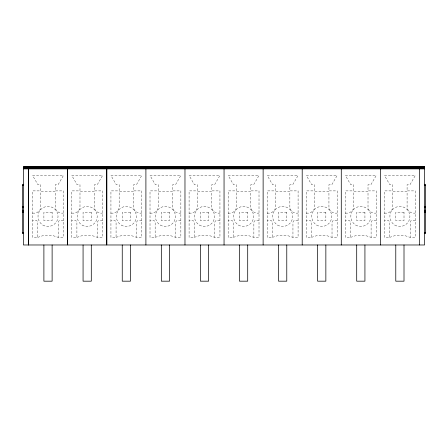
<?xml version="1.0" encoding="UTF-8"?>
<svg xmlns="http://www.w3.org/2000/svg" width="448" height="448" viewBox="0 0 448 448"><rect width="100%" height="100%" fill="white"/><g stroke="black" fill="none" stroke-linecap="round" stroke-linejoin="round"><path stroke-width="0.34" stroke-dasharray="2.24 1.68" d="M37.722 237.367L42.762 235.721L48.003 235.211L53.25 235.721L58.29 237.367L63.431 237.367L63.431 190.887L55.205 190.887L55.205 184.716L58.083 184.716L63.431 175.465L32.581 175.465L37.929 184.716L40.807 184.716L40.807 190.887L32.581 190.887L32.581 237.367L37.722 237.367L37.722 222.354C37.554 219.811 34.322 220.164 32.581 220.298M76.899 237.367L81.939 235.721L87.181 235.211L92.428 235.721L97.468 237.367L102.609 237.367L102.609 190.887L94.382 190.887L94.382 184.716L97.261 184.716L102.609 175.465L71.758 175.465L77.106 184.716L79.985 184.716L79.985 190.887L71.758 190.887L71.758 237.367L76.899 237.367L76.899 222.354C76.731 219.811 73.506 220.164 71.758 220.298M116.077 237.367L121.117 235.721L126.364 235.211L131.606 235.721L136.646 237.367L141.786 237.367L141.786 190.887L133.56 190.887L133.56 184.716L136.438 184.716L141.786 175.465L110.936 175.465L116.284 184.716L119.162 184.716L119.162 190.887L110.936 190.887L110.936 237.367L116.077 237.367L116.077 222.354C115.914 219.811 112.683 220.164 110.936 220.298M155.154 237.367L160.194 235.721L165.435 235.211L170.682 235.721L175.722 237.367L180.863 237.367L180.863 190.887L172.637 190.887L172.637 184.716L175.515 184.716L180.863 175.465L150.013 175.465L155.361 184.716L158.239 184.716L158.239 190.887L150.013 190.887L150.013 237.367L155.154 237.367L155.154 222.354C154.986 219.811 151.76 220.164 150.013 220.298M194.23 237.367L199.27 235.721L204.512 235.211L209.759 235.721L214.799 237.367L219.94 237.367L219.94 190.887L211.714 190.887L211.714 184.716L214.592 184.716L219.94 175.465L189.09 175.465L194.438 184.716L197.316 184.716L197.316 190.887L189.09 190.887L189.09 237.367L194.23 237.367L194.23 222.354C194.062 219.811 190.831 220.164 189.09 220.298M233.307 237.367L238.347 235.721L243.589 235.211L248.836 235.721L253.87 237.367L259.011 237.367L259.011 190.887L250.785 190.887L250.785 184.716L253.669 184.716L259.011 175.465L228.166 175.465L233.514 184.716L236.393 184.716L236.393 190.887L228.166 190.887L228.166 237.367L233.307 237.367L233.307 222.354C233.139 219.811 229.908 220.164 228.166 220.298M272.384 237.367L277.418 235.721L282.666 235.211L287.907 235.721L292.947 237.367L298.088 237.367L298.088 190.887L289.862 190.887L289.862 184.716L292.74 184.716L298.088 175.465L267.238 175.465L272.586 184.716L275.47 184.716L275.47 190.887L267.238 190.887L267.238 237.367L272.384 237.367L272.384 222.354C272.216 219.811 268.985 220.164 267.238 220.298M311.455 237.367L316.495 235.721L321.742 235.211L326.984 235.721L332.024 237.367L337.165 237.367L337.165 190.887L328.938 190.887L328.938 184.716L331.817 184.716L337.165 175.465L306.314 175.465L311.662 184.716L314.541 184.716L314.541 190.887L306.314 190.887L306.314 237.367L311.455 237.367L311.455 222.354C311.293 219.811 308.062 220.164 306.314 220.298M350.532 237.367L355.572 235.721L360.819 235.211L366.061 235.721L371.101 237.367L376.242 237.367L376.242 190.887L368.015 190.887L368.015 184.716L370.894 184.716L376.242 175.465L345.391 175.465L350.739 184.716L353.618 184.716L353.618 190.887L345.391 190.887L345.391 237.367L350.532 237.367L350.532 222.354C350.364 219.811 347.138 220.164 345.391 220.298M389.609 237.367L394.649 235.721L399.89 235.211L405.138 235.721L410.178 237.367L415.318 237.367L415.318 190.887L407.092 190.887L407.092 184.716L409.97 184.716L415.318 175.465L384.468 175.465L389.816 184.716L392.694 184.716L392.694 190.887L384.468 190.887L384.468 237.367L389.609 237.367L389.609 222.354C389.441 219.811 386.21 220.164 384.468 220.298M32.581 213.102C36.456 213.825 40.874 211.137 40.807 206.931L40.807 191.503L55.205 191.503L55.205 206.931C55.143 211.126 59.545 213.858 63.431 213.102M71.758 213.102C75.639 213.825 80.052 211.137 79.985 206.931L79.985 191.503L94.382 191.503L94.382 206.931C94.321 211.126 98.722 213.858 102.609 213.102M110.936 213.102C114.817 213.825 119.235 211.137 119.162 206.931L119.162 191.503L133.56 191.503L133.56 206.931C133.498 211.126 137.9 213.858 141.786 213.102M150.013 213.102C153.894 213.825 158.306 211.137 158.239 206.931L158.239 191.503L172.637 191.503L172.637 206.931C172.575 211.126 176.977 213.858 180.863 213.102M189.09 213.102C192.965 213.825 197.383 211.137 197.316 206.931L197.316 191.503L211.714 191.503L211.714 206.931C211.652 211.126 216.054 213.858 219.94 213.102M228.166 213.102C232.042 213.825 236.46 211.137 236.393 206.931L236.393 191.503L250.785 191.503L250.785 206.931C250.723 211.126 255.125 213.858 259.011 213.102M267.238 213.102C271.118 213.825 275.537 211.137 275.47 206.931L275.47 191.503L289.862 191.503L289.862 206.931C289.8 211.126 294.202 213.858 298.088 213.102M306.314 213.102C310.195 213.825 314.614 211.137 314.541 206.931L314.541 191.503L328.938 191.503L328.938 206.931C328.877 211.126 333.278 213.858 337.165 213.102M345.391 213.102C349.272 213.825 353.69 211.137 353.618 206.931L353.618 191.503L368.015 191.503L368.015 206.931C367.954 211.126 372.355 213.858 376.242 213.102M384.468 213.102C388.349 213.825 392.762 211.137 392.694 206.931L392.694 191.503L407.092 191.503L407.092 206.931C407.03 211.126 411.432 213.858 415.318 213.102M63.431 220.298C61.684 220.164 58.453 219.811 58.29 222.354L58.29 237.367M102.609 220.298C100.862 220.164 97.636 219.811 97.468 222.354L97.468 237.367M141.786 220.298C140.045 220.164 136.814 219.811 136.646 222.354L136.646 237.367M180.863 220.298C179.116 220.164 175.89 219.811 175.722 222.354L175.722 237.367M219.94 220.298C218.193 220.164 214.962 219.811 214.799 222.354L214.799 237.367M259.011 220.298C257.27 220.164 254.038 219.811 253.87 222.354L253.87 237.367M298.088 220.298C296.346 220.164 293.115 219.811 292.947 222.354L292.947 237.367M337.165 220.298C335.423 220.164 332.192 219.811 332.024 222.354L332.024 237.367M376.242 220.298C374.494 220.164 371.269 219.811 371.101 222.354L371.101 237.367M415.318 220.298L411.718 220.399L410.794 220.914L410.278 221.838L410.178 237.367M52.119 212.279L43.893 212.279L43.893 220.606L52.119 220.606L52.119 212.279M91.297 212.279L83.07 212.279L83.07 220.606L91.297 220.606L91.297 212.279M130.474 212.279L122.248 212.279L122.248 220.606L130.474 220.606L130.474 212.279M169.551 212.279L161.325 212.279L161.325 220.606L169.551 220.606L169.551 212.279M208.628 212.279L200.402 212.279L200.402 220.606L208.628 220.606L208.628 212.279M247.705 212.279L239.478 212.279L239.478 220.606L247.705 220.606L247.705 212.279M286.776 212.279L278.55 212.279L278.55 220.606L286.776 220.606L286.776 212.279M325.853 212.279L317.626 212.279L317.626 220.606L325.853 220.606L325.853 212.279M364.93 212.279L356.703 212.279L356.703 220.606L364.93 220.606L364.93 212.279M404.006 212.279L395.78 212.279L395.78 220.606L404.006 220.606L404.006 212.279M42.924 225.086A10.024 10.024 0 0 0 58.033 216.518A10.024 10.024 0 0 0 43.058 207.721A10.024 10.024 0 0 0 42.924 225.086M82.102 225.086A10.024 10.024 0 0 0 97.21 216.518A10.024 10.024 0 0 0 82.236 207.721A10.024 10.024 0 0 0 82.102 225.086M199.433 225.086A10.024 10.024 0 0 0 214.542 216.518A10.024 10.024 0 0 0 199.567 207.721A10.024 10.024 0 0 0 199.433 225.086M238.51 225.086A10.024 10.024 0 0 0 253.613 216.518A10.024 10.024 0 0 0 238.644 207.721A10.024 10.024 0 0 0 238.51 225.086M121.279 225.086A10.024 10.024 0 0 0 136.388 216.518A10.024 10.024 0 0 0 121.419 207.721A10.024 10.024 0 0 0 121.279 225.086M160.356 225.086A10.024 10.024 0 0 0 175.465 216.518A10.024 10.024 0 0 0 160.49 207.721A10.024 10.024 0 0 0 160.356 225.086M277.586 225.086A10.024 10.024 0 0 0 292.69 216.518A10.024 10.024 0 0 0 277.721 207.721A10.024 10.024 0 0 0 277.586 225.086M316.658 225.086A10.024 10.024 0 0 0 331.766 216.518A10.024 10.024 0 0 0 316.798 207.721A10.024 10.024 0 0 0 316.658 225.086M355.734 225.086A10.024 10.024 0 0 0 370.843 216.518A10.024 10.024 0 0 0 355.869 207.721A10.024 10.024 0 0 0 355.734 225.086M394.811 225.086A10.024 10.024 0 0 0 409.92 216.518A10.024 10.024 0 0 0 394.946 207.721A10.024 10.024 0 0 0 394.811 225.086"/><path stroke-width="0.67" d="M23.43 166.93L67.542 166.93M67.648 166.93L106.719 166.93M106.826 166.93L424.57 166.93M23.43 167.132L67.542 167.132M67.648 167.132L106.719 167.132M106.826 167.132L424.57 167.132M23.43 167.446L67.542 167.446M67.648 167.446L106.719 167.446M106.826 167.446L424.57 167.446M23.43 167.854L67.542 167.854M67.648 167.854L106.719 167.854M106.826 167.854L424.57 167.854M23.43 168.37L67.542 168.37M67.648 168.37L106.719 168.37M106.826 168.37L424.57 168.37M23.43 168.885L67.542 168.885M67.648 168.885L106.719 168.885M106.826 168.885L424.57 168.885M23.43 184.307L22.4 184.307L22.4 233.666L23.43 233.666M424.57 184.307L425.6 184.307L425.6 233.666L424.57 233.666M22.4 185.338L23.43 185.338M424.57 185.338L425.6 185.338M22.4 206.517L23.43 206.517M424.57 206.517L425.6 206.517M22.4 207.754L23.43 207.754M424.57 207.754L425.6 207.754M22.4 210.218L23.43 210.218M424.57 210.218L425.6 210.218M22.4 211.456L23.43 211.456M424.57 211.456L425.6 211.456M22.4 212.587L23.43 212.587M424.57 212.587L425.6 212.587M22.4 232.635L23.43 232.635M424.57 232.635L425.6 232.635M419.429 166.824L419.429 244.978M404.006 244.978L404.006 281.176L395.78 281.176L395.78 244.978M380.352 166.824L380.352 244.978M364.93 244.978L364.93 281.176L356.703 281.176L356.703 244.978M341.281 166.824L341.281 244.978M325.853 244.978L325.853 281.176L317.626 281.176L317.626 244.978M302.204 166.824L302.204 244.978M286.776 244.978L286.776 281.176L278.55 281.176L278.55 244.978M263.127 166.824L263.127 244.978M247.705 244.978L247.705 281.176L239.478 281.176L239.478 244.978M224.05 166.824L224.05 244.978M208.628 244.978L208.628 281.176L200.402 281.176L200.402 244.978M184.974 166.824L184.974 244.978M169.551 244.978L169.551 281.176L161.325 281.176L161.325 244.978M145.902 166.824L145.902 244.978M130.474 244.978L130.474 281.176L122.248 281.176L122.248 244.978M91.297 244.978L91.297 281.176L83.07 281.176L83.07 244.978M52.119 244.978L52.119 281.176L43.893 281.176L43.893 244.978M28.571 166.824L28.571 244.978M28.465 166.824L28.465 244.978M67.542 166.824L23.43 166.824L23.43 244.978L67.542 244.978L67.542 166.824M106.719 166.824L67.648 166.824L67.648 244.978L106.719 244.978L106.719 166.824M424.57 166.824L106.826 166.824L106.826 244.978L424.57 244.978L424.57 166.824"/></g></svg>
